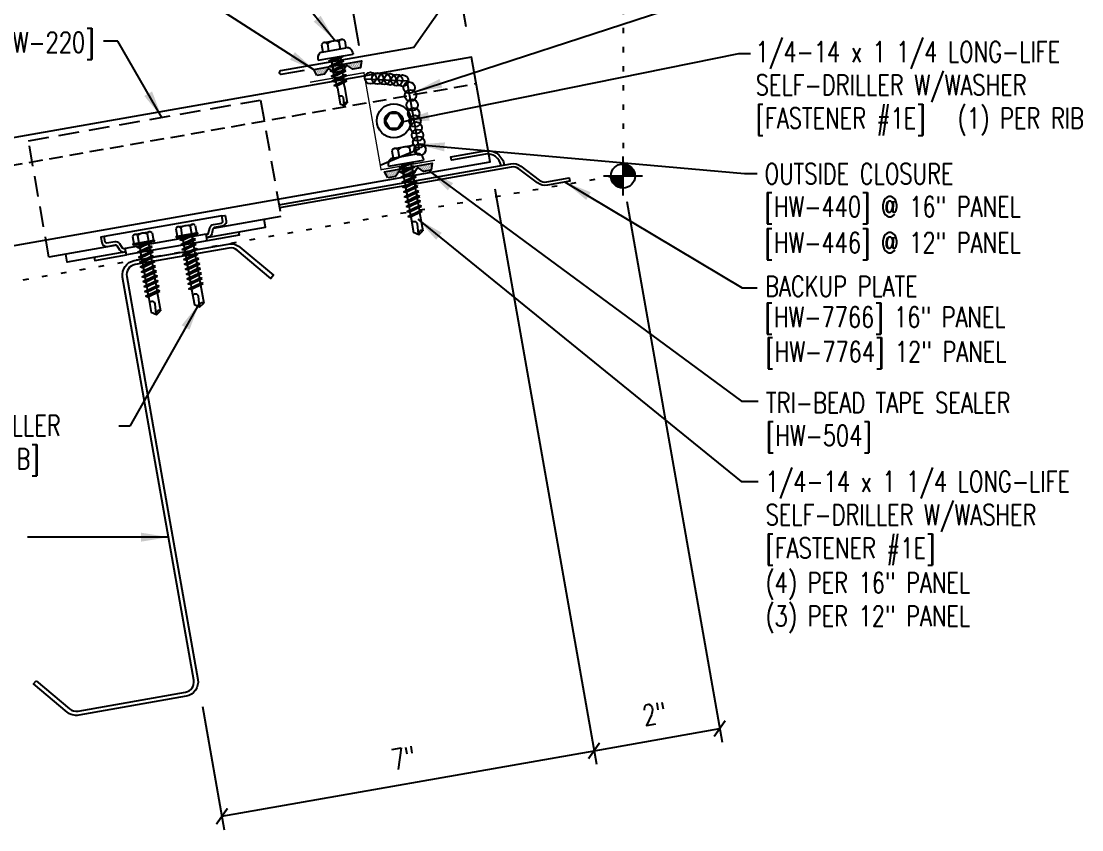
# Model space of a CAD drawing. Header units: inches. Extents: x -3 to 187, y 8 to 95.
# Drawn here: x 8.07 to 27.43, y 7.65 to 22.41 of the extents above; entities that cross this region are included whole.
import ezdxf
from ezdxf.enums import TextEntityAlignment as Align

# ---------------------------------------------------------------- set-up
doc = ezdxf.new("R2010")
doc.units = ezdxf.units.IN
doc.header["$MEASUREMENT"] = 0
doc.linetypes.add('DOT', pattern=[0.25, 0, -0.25])
doc.linetypes.add('HIDDEN2', pattern=[0.1875, 0.125, -0.0625])
for name, color, linetype in [('clip', 5, 'Continuous'), ('CLO', 3, 'Continuous'), ('DIM', 2, 'Continuous'), ('ELEV-MK', 3, 'Continuous'), ('FASTENER', 9, 'Continuous'), ('PANEL', 11, 'Continuous'), ('STLA', 10, 'Continuous'), ('TAPE', 8, 'Continuous'), ('TEXT', 2, 'Continuous'), ('TRIM', 6, 'Continuous')]:
    doc.layers.add(name, color=color, linetype=linetype)
doc.styles.add('TEXT', font='SIMPLEX', dxfattribs={"width": 0.75, "height": 6})
doc.styles.add('TEXT1', font='ROMANS.shx', dxfattribs={"width": 0.75, "height": 0.375})
doc.dimstyles.new('DETAIL', dxfattribs={"dimscale": 4, "dimtxt": 0.375, "dimasz": 0.0625, "dimexe": 0.0625, "dimexo": 0.125, "dimgap": 0.0625, "dimtad": 1, "dimdec": 4, "dimzin": 3, "dimdsep": 46, "dimlunit": 4, "dimtxsty": 'TEXT1', "dimblk": 'ARCHTICK', "dimcen": 0.0625, "dimclrd": 7, "dimclre": 7, "dimclrt": 2, "dimadec": 0, "dimazin": 0, "dimtfac": 0.59375, "dimtdec": 4, "dimtmove": 0, "dimatfit": 3, "dimfxl": 0, "dimfrac": 2, "dimtolj": 1, "dimtzin": 3, "dimarcsym": 0})
doc.dimstyles.new('DETAIL$7', dxfattribs={"dimscale": 4, "dimtxt": 6, "dimasz": 0.125, "dimexe": 0.0625, "dimexo": 0.125, "dimgap": 0.0625, "dimtad": 1, "dimdec": 5, "dimzin": 3, "dimdsep": 46, "dimlunit": 4, "dimtxsty": 'TEXT', "dimblk": 'ARCHTICK', "dimcen": 0.0625, "dimclrd": 7, "dimclre": 7, "dimclrt": 2, "dimadec": 0, "dimazin": 0, "dimtfac": 0.666667, "dimtdec": 5, "dimtmove": 0, "dimatfit": 3, "dimfxl": 0, "dimfrac": 2, "dimtolj": 1, "dimtzin": 3, "dimarcsym": 0})

# ---------------------------------------------------------------- blocks, each defined once
blk = doc.blocks.new('*X2')
at = {"color": 0}
for p, q in [((-0.434, 0.135), (-0.434, 0.135)), ((-0.434, 0.123), (-0.434, 0.123)), ((-0.422, 0.141), (-0.422, 0.141)), ((-0.422, 0.129), (-0.422, 0.129)), ((-0.422, 0.117), (-0.422, 0.117)), ((-0.422, 0.105), (-0.422, 0.105)), ((-0.422, 0.094), (-0.422, 0.094)), ((-0.422, 0.082), (-0.422, 0.082)), ((-0.41, 0.135), (-0.41, 0.135)), ((-0.41, 0.123), (-0.41, 0.123)), ((-0.41, 0.111), (-0.41, 0.111)), ((-0.41, 0.1), (-0.41, 0.1)), ((-0.41, 0.088), (-0.41, 0.088)), ((-0.41, 0.076), (-0.41, 0.076)), ((-0.41, 0.064), (-0.41, 0.064)), ((-0.41, 0.053), (-0.41, 0.053)), ((-0.41, 0.041), (-0.41, 0.041)), ((-0.398, 0.141), (-0.398, 0.141)), ((-0.398, 0.129), (-0.398, 0.129)), ((-0.398, 0.117), (-0.398, 0.117)), ((-0.398, 0.105), (-0.398, 0.105)), ((-0.398, 0.094), (-0.398, 0.094)), ((-0.398, 0.082), (-0.398, 0.082)), ((-0.398, 0.07), (-0.398, 0.07)), ((-0.398, 0.059), (-0.398, 0.059)), ((-0.398, 0.047), (-0.398, 0.047)), ((-0.398, 0.035), (-0.398, 0.035)), ((-0.398, 0.023), (-0.398, 0.023)), ((-0.387, 0.135), (-0.387, 0.135)), ((-0.387, 0.123), (-0.387, 0.123)), ((-0.387, 0.111), (-0.387, 0.111)), ((-0.387, 0.1), (-0.387, 0.1)), ((-0.387, 0.088), (-0.387, 0.088)), ((-0.387, 0.076), (-0.387, 0.076)), ((-0.387, 0.064), (-0.387, 0.064)), ((-0.387, 0.053), (-0.387, 0.053)), ((-0.387, 0.041), (-0.387, 0.041)), ((-0.387, 0.029), (-0.387, 0.029)), ((-0.375, 0.141), (-0.375, 0.141)), ((-0.375, 0.129), (-0.375, 0.129)), ((-0.375, 0.117), (-0.375, 0.117)), ((-0.375, 0.105), (-0.375, 0.105)), ((-0.375, 0.094), (-0.375, 0.094)), ((-0.375, 0.082), (-0.375, 0.082)), ((-0.375, 0.07), (-0.375, 0.07)), ((-0.375, 0.059), (-0.375, 0.059)), ((-0.375, 0.047), (-0.375, 0.047)), ((-0.375, 0.035), (-0.375, 0.035)), ((-0.375, 0.023), (-0.375, 0.023)), ((-0.363, 0.135), (-0.363, 0.135)), ((-0.363, 0.123), (-0.363, 0.123)), ((-0.363, 0.111), (-0.363, 0.111)), ((-0.363, 0.1), (-0.363, 0.1)), ((-0.363, 0.088), (-0.363, 0.088)), ((-0.363, 0.076), (-0.363, 0.076)), ((-0.363, 0.064), (-0.363, 0.064)), ((-0.363, 0.053), (-0.363, 0.053)), ((-0.363, 0.041), (-0.363, 0.041)), ((-0.363, 0.029), (-0.363, 0.029)), ((-0.352, 0.141), (-0.352, 0.141)), ((-0.352, 0.129), (-0.352, 0.129)), ((-0.352, 0.117), (-0.352, 0.117)), ((-0.352, 0.105), (-0.352, 0.105)), ((-0.352, 0.094), (-0.352, 0.094)), ((-0.352, 0.082), (-0.352, 0.082)), ((-0.352, 0.07), (-0.352, 0.07)), ((-0.352, 0.059), (-0.352, 0.059)), ((-0.352, 0.047), (-0.352, 0.047)), ((-0.352, 0.035), (-0.352, 0.035)), ((-0.352, 0.023), (-0.352, 0.023)), ((-0.34, 0.135), (-0.34, 0.135)), ((-0.34, 0.123), (-0.34, 0.123)), ((-0.34, 0.111), (-0.34, 0.111)), ((-0.34, 0.1), (-0.34, 0.1)), ((-0.34, 0.088), (-0.34, 0.088)), ((-0.34, 0.076), (-0.34, 0.076)), ((-0.34, 0.064), (-0.34, 0.064)), ((-0.34, 0.053), (-0.34, 0.053)), ((-0.34, 0.041), (-0.34, 0.041)), ((-0.34, 0.029), (-0.34, 0.029)), ((-0.328, 0.141), (-0.328, 0.141)), ((-0.328, 0.129), (-0.328, 0.129)), ((-0.328, 0.117), (-0.328, 0.117)), ((-0.328, 0.105), (-0.328, 0.105)), ((-0.328, 0.094), (-0.328, 0.094)), ((-0.328, 0.082), (-0.328, 0.082)), ((-0.328, 0.07), (-0.328, 0.07)), ((-0.328, 0.059), (-0.328, 0.059)), ((-0.328, 0.047), (-0.328, 0.047)), ((-0.328, 0.035), (-0.328, 0.035)), ((-0.328, 0.023), (-0.328, 0.023)), ((-0.316, 0.135), (-0.316, 0.135)), ((-0.316, 0.123), (-0.316, 0.123)), ((-0.316, 0.111), (-0.316, 0.111)), ((-0.316, 0.1), (-0.316, 0.1)), ((-0.316, 0.088), (-0.316, 0.088)), ((-0.316, 0.076), (-0.316, 0.076)), ((-0.316, 0.064), (-0.316, 0.064)), ((-0.316, 0.053), (-0.316, 0.053)), ((-0.316, 0.041), (-0.316, 0.041)), ((-0.316, 0.029), (-0.316, 0.029)), ((-0.305, 0.141), (-0.305, 0.141)), ((-0.305, 0.129), (-0.305, 0.129)), ((-0.305, 0.117), (-0.305, 0.117)), ((-0.305, 0.105), (-0.305, 0.105)), ((-0.305, 0.094), (-0.305, 0.094)), ((-0.305, 0.082), (-0.305, 0.082)), ((-0.305, 0.07), (-0.305, 0.07)), ((-0.305, 0.059), (-0.305, 0.059)), ((-0.305, 0.047), (-0.305, 0.047)), ((-0.305, 0.035), (-0.305, 0.035)), ((-0.305, 0.023), (-0.305, 0.023)), ((-0.293, 0.135), (-0.293, 0.135)), ((-0.293, 0.123), (-0.293, 0.123)), ((-0.293, 0.111), (-0.293, 0.111)), ((-0.293, 0.1), (-0.293, 0.1)), ((-0.293, 0.088), (-0.293, 0.088)), ((-0.293, 0.076), (-0.293, 0.076)), ((-0.293, 0.064), (-0.293, 0.064)), ((-0.293, 0.053), (-0.293, 0.053)), ((-0.293, 0.041), (-0.293, 0.041)), ((-0.293, 0.029), (-0.293, 0.029)), ((-0.281, 0.141), (-0.281, 0.141)), ((-0.281, 0.129), (-0.281, 0.129)), ((-0.281, 0.117), (-0.281, 0.117)), ((-0.281, 0.105), (-0.281, 0.105)), ((-0.281, 0.094), (-0.281, 0.094)), ((-0.281, 0.082), (-0.281, 0.082)), ((-0.281, 0.07), (-0.281, 0.07)), ((-0.281, 0.059), (-0.281, 0.059)), ((-0.281, 0.047), (-0.281, 0.047)), ((-0.281, 0.035), (-0.281, 0.035)), ((-0.281, 0.023), (-0.281, 0.023)), ((-0.27, 0.135), (-0.27, 0.135)), ((-0.27, 0.123), (-0.27, 0.123)), ((-0.27, 0.111), (-0.27, 0.111)), ((-0.27, 0.1), (-0.27, 0.1)), ((-0.27, 0.088), (-0.27, 0.088)), ((-0.27, 0.076), (-0.27, 0.076)), ((-0.27, 0.064), (-0.27, 0.064)), ((-0.27, 0.053), (-0.27, 0.053)), ((-0.27, 0.041), (-0.27, 0.041)), ((-0.27, 0.029), (-0.27, 0.029)), ((-0.258, 0.141), (-0.258, 0.141)), ((-0.258, 0.129), (-0.258, 0.129)), ((-0.258, 0.117), (-0.258, 0.117)), ((-0.258, 0.105), (-0.258, 0.105)), ((-0.258, 0.094), (-0.258, 0.094)), ((-0.258, 0.082), (-0.258, 0.082)), ((-0.258, 0.07), (-0.258, 0.07)), ((-0.258, 0.059), (-0.258, 0.059)), ((-0.258, 0.047), (-0.258, 0.047)), ((-0.258, 0.035), (-0.258, 0.035)), ((-0.258, 0.023), (-0.258, 0.023)), ((-0.246, 0.135), (-0.246, 0.135)), ((-0.246, 0.123), (-0.246, 0.123)), ((-0.246, 0.111), (-0.246, 0.111)), ((-0.246, 0.1), (-0.246, 0.1)), ((-0.246, 0.088), (-0.246, 0.088)), ((-0.246, 0.076), (-0.246, 0.076)), ((-0.246, 0.064), (-0.246, 0.064)), ((-0.246, 0.053), (-0.246, 0.053)), ((-0.246, 0.041), (-0.246, 0.041)), ((-0.234, 0.141), (-0.234, 0.141)), ((-0.234, 0.129), (-0.234, 0.129)), ((-0.234, 0.117), (-0.234, 0.117)), ((-0.234, 0.105), (-0.234, 0.105)), ((-0.234, 0.094), (-0.234, 0.094)), ((-0.234, 0.082), (-0.234, 0.082)), ((-0.234, 0.07), (-0.234, 0.07)), ((-0.234, 0.059), (-0.234, 0.059)), ((-0.234, 0.047), (-0.234, 0.047)), ((-0.223, 0.135), (-0.223, 0.135)), ((-0.223, 0.123), (-0.223, 0.123)), ((-0.223, 0.111), (-0.223, 0.111)), ((-0.223, 0.1), (-0.223, 0.1)), ((-0.223, 0.088), (-0.223, 0.088)), ((-0.223, 0.076), (-0.223, 0.076)), ((-0.223, 0.064), (-0.223, 0.064)), ((-0.211, 0.141), (-0.211, 0.141)), ((-0.211, 0.129), (-0.211, 0.129)), ((-0.211, 0.117), (-0.211, 0.117)), ((-0.211, 0.105), (-0.211, 0.105)), ((-0.211, 0.094), (-0.211, 0.094)), ((-0.211, 0.082), (-0.211, 0.082)), ((-0.211, 0.07), (-0.211, 0.07)), ((-0.199, 0.135), (-0.199, 0.135)), ((-0.199, 0.123), (-0.199, 0.123)), ((-0.199, 0.111), (-0.199, 0.111)), ((-0.199, 0.1), (-0.199, 0.1)), ((-0.199, 0.088), (-0.199, 0.088)), ((-0.188, 0.141), (-0.188, 0.141)), ((-0.188, 0.129), (-0.188, 0.129)), ((-0.188, 0.117), (-0.188, 0.117)), ((-0.188, 0.105), (-0.188, 0.105)), ((-0.188, 0.094), (-0.188, 0.094)), ((-0.176, 0.135), (-0.176, 0.135)), ((-0.176, 0.123), (-0.176, 0.123)), ((-0.176, 0.111), (-0.176, 0.111)), ((-0.164, 0.141), (-0.164, 0.141)), ((-0.164, 0.129), (-0.164, 0.129)), ((-0.164, 0.117), (-0.164, 0.117)), ((-0.164, 0.105), (-0.164, 0.105)), ((-0.152, 0.135), (-0.152, 0.135)), ((-0.152, 0.123), (-0.152, 0.123)), ((-0.152, 0.111), (-0.152, 0.111)), ((-0.152, 0.1), (-0.152, 0.1)), ((-0.141, 0.141), (-0.141, 0.141)), ((-0.141, 0.129), (-0.141, 0.129)), ((-0.141, 0.117), (-0.141, 0.117)), ((-0.141, 0.105), (-0.141, 0.105)), ((-0.141, 0.094), (-0.141, 0.094)), ((-0.141, 0.082), (-0.141, 0.082)), ((-0.129, 0.135), (-0.129, 0.135)), ((-0.129, 0.123), (-0.129, 0.123)), ((-0.129, 0.111), (-0.129, 0.111)), ((-0.129, 0.1), (-0.129, 0.1)), ((-0.129, 0.088), (-0.129, 0.088)), ((-0.129, 0.076), (-0.129, 0.076)), ((-0.117, 0.141), (-0.117, 0.141)), ((-0.117, 0.129), (-0.117, 0.129)), ((-0.117, 0.117), (-0.117, 0.117)), ((-0.117, 0.105), (-0.117, 0.105)), ((-0.117, 0.094), (-0.117, 0.094)), ((-0.117, 0.082), (-0.117, 0.082)), ((-0.117, 0.07), (-0.117, 0.07)), ((-0.117, 0.059), (-0.117, 0.059)), ((-0.105, 0.135), (-0.105, 0.135)), ((-0.105, 0.123), (-0.105, 0.123)), ((-0.105, 0.111), (-0.105, 0.111)), ((-0.105, 0.1), (-0.105, 0.1)), ((-0.105, 0.088), (-0.105, 0.088)), ((-0.105, 0.076), (-0.105, 0.076)), ((-0.105, 0.064), (-0.105, 0.064)), ((-0.105, 0.053), (-0.105, 0.053)), ((-0.094, 0.141), (-0.094, 0.141)), ((-0.094, 0.129), (-0.094, 0.129)), ((-0.094, 0.117), (-0.094, 0.117)), ((-0.094, 0.105), (-0.094, 0.105)), ((-0.094, 0.094), (-0.094, 0.094)), ((-0.094, 0.082), (-0.094, 0.082)), ((-0.094, 0.07), (-0.094, 0.07)), ((-0.094, 0.059), (-0.094, 0.059)), ((-0.094, 0.047), (-0.094, 0.047)), ((-0.094, 0.035), (-0.094, 0.035)), ((-0.082, 0.135), (-0.082, 0.135)), ((-0.082, 0.123), (-0.082, 0.123)), ((-0.082, 0.111), (-0.082, 0.111)), ((-0.082, 0.1), (-0.082, 0.1)), ((-0.082, 0.088), (-0.082, 0.088)), ((-0.082, 0.076), (-0.082, 0.076)), ((-0.082, 0.064), (-0.082, 0.064)), ((-0.082, 0.053), (-0.082, 0.053)), ((-0.082, 0.041), (-0.082, 0.041)), ((-0.082, 0.029), (-0.082, 0.029)), ((-0.07, 0.141), (-0.07, 0.141)), ((-0.07, 0.129), (-0.07, 0.129)), ((-0.07, 0.117), (-0.07, 0.117)), ((-0.07, 0.105), (-0.07, 0.105)), ((-0.07, 0.094), (-0.07, 0.094)), ((-0.07, 0.082), (-0.07, 0.082)), ((-0.07, 0.07), (-0.07, 0.07)), ((-0.07, 0.059), (-0.07, 0.059)), ((-0.07, 0.047), (-0.07, 0.047)), ((-0.07, 0.035), (-0.07, 0.035)), ((-0.07, 0.023), (-0.07, 0.023)), ((-0.059, 0.135), (-0.059, 0.135)), ((-0.059, 0.123), (-0.059, 0.123)), ((-0.059, 0.111), (-0.059, 0.111)), ((-0.059, 0.1), (-0.059, 0.1)), ((-0.059, 0.088), (-0.059, 0.088)), ((-0.059, 0.076), (-0.059, 0.076)), ((-0.059, 0.064), (-0.059, 0.064)), ((-0.059, 0.053), (-0.059, 0.053)), ((-0.059, 0.041), (-0.059, 0.041)), ((-0.059, 0.029), (-0.059, 0.029)), ((-0.047, 0.141), (-0.047, 0.141)), ((-0.047, 0.129), (-0.047, 0.129)), ((-0.047, 0.117), (-0.047, 0.117)), ((-0.047, 0.105), (-0.047, 0.105)), ((-0.047, 0.094), (-0.047, 0.094)), ((-0.047, 0.082), (-0.047, 0.082)), ((-0.047, 0.07), (-0.047, 0.07)), ((-0.047, 0.059), (-0.047, 0.059)), ((-0.047, 0.047), (-0.047, 0.047)), ((-0.047, 0.035), (-0.047, 0.035)), ((-0.047, 0.023), (-0.047, 0.023)), ((-0.035, 0.135), (-0.035, 0.135)), ((-0.035, 0.123), (-0.035, 0.123)), ((-0.035, 0.111), (-0.035, 0.111)), ((-0.035, 0.1), (-0.035, 0.1)), ((-0.035, 0.088), (-0.035, 0.088)), ((-0.035, 0.076), (-0.035, 0.076)), ((-0.035, 0.064), (-0.035, 0.064)), ((-0.035, 0.053), (-0.035, 0.053)), ((-0.035, 0.041), (-0.035, 0.041)), ((-0.035, 0.029), (-0.035, 0.029)), ((-0.023, 0.141), (-0.023, 0.141)), ((-0.023, 0.129), (-0.023, 0.129)), ((-0.023, 0.117), (-0.023, 0.117)), ((-0.023, 0.105), (-0.023, 0.105)), ((-0.023, 0.094), (-0.023, 0.094)), ((-0.023, 0.082), (-0.023, 0.082)), ((-0.023, 0.07), (-0.023, 0.07)), ((-0.023, 0.059), (-0.023, 0.059)), ((-0.023, 0.047), (-0.023, 0.047)), ((-0.023, 0.035), (-0.023, 0.035)), ((-0.023, 0.023), (-0.023, 0.023)), ((-0.012, 0.135), (-0.012, 0.135)), ((-0.012, 0.123), (-0.012, 0.123)), ((-0.012, 0.111), (-0.012, 0.111)), ((-0.012, 0.1), (-0.012, 0.1)), ((-0.012, 0.088), (-0.012, 0.088)), ((-0.012, 0.076), (-0.012, 0.076)), ((-0.012, 0.064), (-0.012, 0.064)), ((-0.012, 0.053), (-0.012, 0.053)), ((-0.012, 0.041), (-0.012, 0.041)), ((-0.012, 0.029), (-0.012, 0.029)), ((0, 0.141), (0, 0.141)), ((0, 0.129), (0, 0.129)), ((0, 0.117), (0, 0.117)), ((0, 0.105), (0, 0.105)), ((0, 0.094), (0, 0.094)), ((0, 0.082), (0, 0.082)), ((0, 0.07), (0, 0.07)), ((0, 0.059), (0, 0.059)), ((0, 0.047), (0, 0.047)), ((0, 0.035), (0, 0.035)), ((0, 0.023), (0, 0.023)), ((0.012, 0.135), (0.012, 0.135)), ((0.012, 0.123), (0.012, 0.123)), ((0.012, 0.111), (0.012, 0.111)), ((0.012, 0.1), (0.012, 0.1)), ((0.012, 0.088), (0.012, 0.088)), ((0.012, 0.076), (0.012, 0.076)), ((0.012, 0.064), (0.012, 0.064)), ((0.012, 0.053), (0.012, 0.053)), ((0.012, 0.041), (0.012, 0.041)), ((0.012, 0.029), (0.012, 0.029)), ((0.023, 0.141), (0.023, 0.141)), ((0.023, 0.129), (0.023, 0.129)), ((0.023, 0.117), (0.023, 0.117)), ((0.023, 0.105), (0.023, 0.105)), ((0.023, 0.094), (0.023, 0.094)), ((0.023, 0.082), (0.023, 0.082)), ((0.023, 0.07), (0.023, 0.07)), ((0.023, 0.059), (0.023, 0.059)), ((0.023, 0.047), (0.023, 0.047)), ((0.023, 0.035), (0.023, 0.035)), ((0.023, 0.023), (0.023, 0.023)), ((0.035, 0.135), (0.035, 0.135)), ((0.035, 0.123), (0.035, 0.123)), ((0.035, 0.111), (0.035, 0.111)), ((0.035, 0.1), (0.035, 0.1)), ((0.035, 0.088), (0.035, 0.088)), ((0.035, 0.076), (0.035, 0.076)), ((0.035, 0.064), (0.035, 0.064)), ((0.035, 0.053), (0.035, 0.053)), ((0.035, 0.041), (0.035, 0.041)), ((0.035, 0.029), (0.035, 0.029)), ((0.047, 0.141), (0.047, 0.141)), ((0.047, 0.129), (0.047, 0.129)), ((0.047, 0.117), (0.047, 0.117)), ((0.047, 0.105), (0.047, 0.105)), ((0.047, 0.094), (0.047, 0.094)), ((0.047, 0.082), (0.047, 0.082)), ((0.047, 0.07), (0.047, 0.07)), ((0.047, 0.059), (0.047, 0.059)), ((0.047, 0.047), (0.047, 0.047)), ((0.047, 0.035), (0.047, 0.035)), ((0.047, 0.023), (0.047, 0.023)), ((0.059, 0.135), (0.059, 0.135)), ((0.059, 0.123), (0.059, 0.123)), ((0.059, 0.111), (0.059, 0.111)), ((0.059, 0.1), (0.059, 0.1)), ((0.059, 0.088), (0.059, 0.088)), ((0.059, 0.076), (0.059, 0.076)), ((0.059, 0.064), (0.059, 0.064)), ((0.059, 0.053), (0.059, 0.053)), ((0.059, 0.041), (0.059, 0.041)), ((0.059, 0.029), (0.059, 0.029)), ((0.07, 0.141), (0.07, 0.141)), ((0.07, 0.129), (0.07, 0.129)), ((0.07, 0.117), (0.07, 0.117)), ((0.07, 0.105), (0.07, 0.105)), ((0.07, 0.094), (0.07, 0.094)), ((0.07, 0.082), (0.07, 0.082)), ((0.07, 0.07), (0.07, 0.07)), ((0.07, 0.059), (0.07, 0.059)), ((0.07, 0.047), (0.07, 0.047)), ((0.07, 0.035), (0.07, 0.035)), ((0.07, 0.023), (0.07, 0.023)), ((0.082, 0.135), (0.082, 0.135)), ((0.082, 0.123), (0.082, 0.123)), ((0.082, 0.111), (0.082, 0.111)), ((0.082, 0.1), (0.082, 0.1)), ((0.082, 0.088), (0.082, 0.088)), ((0.082, 0.076), (0.082, 0.076)), ((0.082, 0.064), (0.082, 0.064)), ((0.082, 0.053), (0.082, 0.053)), ((0.082, 0.041), (0.082, 0.041)), ((0.082, 0.029), (0.082, 0.029)), ((0.094, 0.141), (0.094, 0.141)), ((0.094, 0.129), (0.094, 0.129)), ((0.094, 0.117), (0.094, 0.117)), ((0.094, 0.105), (0.094, 0.105)), ((0.094, 0.094), (0.094, 0.094)), ((0.094, 0.082), (0.094, 0.082)), ((0.094, 0.07), (0.094, 0.07)), ((0.094, 0.059), (0.094, 0.059)), ((0.094, 0.047), (0.094, 0.047)), ((0.094, 0.035), (0.094, 0.035)), ((0.105, 0.135), (0.105, 0.135)), ((0.105, 0.123), (0.105, 0.123)), ((0.105, 0.111), (0.105, 0.111)), ((0.105, 0.1), (0.105, 0.1)), ((0.105, 0.088), (0.105, 0.088)), ((0.105, 0.076), (0.105, 0.076)), ((0.105, 0.064), (0.105, 0.064)), ((0.105, 0.053), (0.105, 0.053)), ((0.117, 0.141), (0.117, 0.141)), ((0.117, 0.129), (0.117, 0.129)), ((0.117, 0.117), (0.117, 0.117)), ((0.117, 0.105), (0.117, 0.105)), ((0.117, 0.094), (0.117, 0.094)), ((0.117, 0.082), (0.117, 0.082)), ((0.117, 0.07), (0.117, 0.07)), ((0.117, 0.059), (0.117, 0.059)), ((0.129, 0.135), (0.129, 0.135)), ((0.129, 0.123), (0.129, 0.123)), ((0.129, 0.111), (0.129, 0.111)), ((0.129, 0.1), (0.129, 0.1)), ((0.129, 0.088), (0.129, 0.088)), ((0.129, 0.076), (0.129, 0.076)), ((0.141, 0.141), (0.141, 0.141)), ((0.141, 0.129), (0.141, 0.129)), ((0.141, 0.117), (0.141, 0.117)), ((0.141, 0.105), (0.141, 0.105)), ((0.141, 0.094), (0.141, 0.094)), ((0.141, 0.082), (0.141, 0.082)), ((0.152, 0.135), (0.152, 0.135)), ((0.152, 0.123), (0.152, 0.123)), ((0.152, 0.111), (0.152, 0.111)), ((0.152, 0.1), (0.152, 0.1)), ((0.164, 0.141), (0.164, 0.141)), ((0.164, 0.129), (0.164, 0.129)), ((0.164, 0.117), (0.164, 0.117)), ((0.164, 0.105), (0.164, 0.105)), ((0.176, 0.135), (0.176, 0.135)), ((0.176, 0.123), (0.176, 0.123)), ((0.176, 0.111), (0.176, 0.111)), ((0.188, 0.141), (0.188, 0.141)), ((0.188, 0.129), (0.188, 0.129)), ((0.188, 0.117), (0.188, 0.117)), ((0.188, 0.105), (0.188, 0.105)), ((0.188, 0.094), (0.188, 0.094)), ((0.199, 0.135), (0.199, 0.135)), ((0.199, 0.123), (0.199, 0.123)), ((0.199, 0.111), (0.199, 0.111)), ((0.199, 0.1), (0.199, 0.1)), ((0.199, 0.088), (0.199, 0.088)), ((0.211, 0.141), (0.211, 0.141)), ((0.211, 0.129), (0.211, 0.129)), ((0.211, 0.117), (0.211, 0.117)), ((0.211, 0.105), (0.211, 0.105)), ((0.211, 0.094), (0.211, 0.094)), ((0.211, 0.082), (0.211, 0.082)), ((0.211, 0.07), (0.211, 0.07)), ((0.223, 0.135), (0.223, 0.135)), ((0.223, 0.123), (0.223, 0.123)), ((0.223, 0.111), (0.223, 0.111)), ((0.223, 0.1), (0.223, 0.1)), ((0.223, 0.088), (0.223, 0.088)), ((0.223, 0.076), (0.223, 0.076)), ((0.223, 0.064), (0.223, 0.064)), ((0.234, 0.141), (0.234, 0.141)), ((0.234, 0.129), (0.234, 0.129)), ((0.234, 0.117), (0.234, 0.117)), ((0.234, 0.105), (0.234, 0.105)), ((0.234, 0.094), (0.234, 0.094)), ((0.234, 0.082), (0.234, 0.082)), ((0.234, 0.07), (0.234, 0.07)), ((0.234, 0.059), (0.234, 0.059)), ((0.234, 0.047), (0.234, 0.047)), ((0.246, 0.135), (0.246, 0.135)), ((0.246, 0.123), (0.246, 0.123)), ((0.246, 0.111), (0.246, 0.111)), ((0.246, 0.1), (0.246, 0.1)), ((0.246, 0.088), (0.246, 0.088)), ((0.246, 0.076), (0.246, 0.076)), ((0.246, 0.064), (0.246, 0.064)), ((0.246, 0.053), (0.246, 0.053)), ((0.246, 0.041), (0.246, 0.041)), ((0.258, 0.141), (0.258, 0.141)), ((0.258, 0.129), (0.258, 0.129)), ((0.258, 0.117), (0.258, 0.117)), ((0.258, 0.105), (0.258, 0.105)), ((0.258, 0.094), (0.258, 0.094)), ((0.258, 0.082), (0.258, 0.082)), ((0.258, 0.07), (0.258, 0.07)), ((0.258, 0.059), (0.258, 0.059)), ((0.258, 0.047), (0.258, 0.047)), ((0.258, 0.035), (0.258, 0.035)), ((0.258, 0.023), (0.258, 0.023)), ((0.27, 0.135), (0.27, 0.135)), ((0.27, 0.123), (0.27, 0.123)), ((0.27, 0.111), (0.27, 0.111)), ((0.27, 0.1), (0.27, 0.1)), ((0.27, 0.088), (0.27, 0.088)), ((0.27, 0.076), (0.27, 0.076)), ((0.27, 0.064), (0.27, 0.064)), ((0.27, 0.053), (0.27, 0.053)), ((0.27, 0.041), (0.27, 0.041)), ((0.27, 0.029), (0.27, 0.029)), ((0.281, 0.141), (0.281, 0.141)), ((0.281, 0.129), (0.281, 0.129)), ((0.281, 0.117), (0.281, 0.117)), ((0.281, 0.105), (0.281, 0.105)), ((0.281, 0.094), (0.281, 0.094)), ((0.281, 0.082), (0.281, 0.082)), ((0.281, 0.07), (0.281, 0.07)), ((0.281, 0.059), (0.281, 0.059)), ((0.281, 0.047), (0.281, 0.047)), ((0.281, 0.035), (0.281, 0.035)), ((0.281, 0.023), (0.281, 0.023)), ((0.293, 0.135), (0.293, 0.135)), ((0.293, 0.123), (0.293, 0.123)), ((0.293, 0.111), (0.293, 0.111)), ((0.293, 0.1), (0.293, 0.1)), ((0.293, 0.088), (0.293, 0.088)), ((0.293, 0.076), (0.293, 0.076)), ((0.293, 0.064), (0.293, 0.064)), ((0.293, 0.053), (0.293, 0.053)), ((0.293, 0.041), (0.293, 0.041)), ((0.293, 0.029), (0.293, 0.029)), ((0.305, 0.141), (0.305, 0.141)), ((0.305, 0.129), (0.305, 0.129)), ((0.305, 0.117), (0.305, 0.117)), ((0.305, 0.105), (0.305, 0.105)), ((0.305, 0.094), (0.305, 0.094)), ((0.305, 0.082), (0.305, 0.082)), ((0.305, 0.07), (0.305, 0.07)), ((0.305, 0.059), (0.305, 0.059)), ((0.305, 0.047), (0.305, 0.047)), ((0.305, 0.035), (0.305, 0.035)), ((0.305, 0.023), (0.305, 0.023)), ((0.316, 0.135), (0.316, 0.135)), ((0.316, 0.123), (0.316, 0.123)), ((0.316, 0.111), (0.316, 0.111)), ((0.316, 0.1), (0.316, 0.1)), ((0.316, 0.088), (0.316, 0.088)), ((0.316, 0.076), (0.316, 0.076)), ((0.316, 0.064), (0.316, 0.064)), ((0.316, 0.053), (0.316, 0.053)), ((0.316, 0.041), (0.316, 0.041)), ((0.316, 0.029), (0.316, 0.029)), ((0.328, 0.141), (0.328, 0.141)), ((0.328, 0.129), (0.328, 0.129)), ((0.328, 0.117), (0.328, 0.117)), ((0.328, 0.105), (0.328, 0.105)), ((0.328, 0.094), (0.328, 0.094)), ((0.328, 0.082), (0.328, 0.082)), ((0.328, 0.07), (0.328, 0.07)), ((0.328, 0.059), (0.328, 0.059)), ((0.328, 0.047), (0.328, 0.047)), ((0.328, 0.035), (0.328, 0.035)), ((0.328, 0.023), (0.328, 0.023)), ((0.34, 0.135), (0.34, 0.135)), ((0.34, 0.123), (0.34, 0.123)), ((0.34, 0.111), (0.34, 0.111)), ((0.34, 0.1), (0.34, 0.1)), ((0.34, 0.088), (0.34, 0.088)), ((0.34, 0.076), (0.34, 0.076)), ((0.34, 0.064), (0.34, 0.064)), ((0.34, 0.053), (0.34, 0.053)), ((0.34, 0.041), (0.34, 0.041)), ((0.34, 0.029), (0.34, 0.029)), ((0.352, 0.141), (0.352, 0.141)), ((0.352, 0.129), (0.352, 0.129)), ((0.352, 0.117), (0.352, 0.117)), ((0.352, 0.105), (0.352, 0.105)), ((0.352, 0.094), (0.352, 0.094)), ((0.352, 0.082), (0.352, 0.082)), ((0.352, 0.07), (0.352, 0.07)), ((0.352, 0.059), (0.352, 0.059)), ((0.352, 0.047), (0.352, 0.047)), ((0.352, 0.035), (0.352, 0.035)), ((0.352, 0.023), (0.352, 0.023)), ((0.363, 0.135), (0.363, 0.135)), ((0.363, 0.123), (0.363, 0.123)), ((0.363, 0.111), (0.363, 0.111)), ((0.363, 0.1), (0.363, 0.1)), ((0.363, 0.088), (0.363, 0.088)), ((0.363, 0.076), (0.363, 0.076)), ((0.363, 0.064), (0.363, 0.064)), ((0.363, 0.053), (0.363, 0.053)), ((0.363, 0.041), (0.363, 0.041)), ((0.363, 0.029), (0.363, 0.029)), ((0.375, 0.141), (0.375, 0.141)), ((0.375, 0.129), (0.375, 0.129)), ((0.375, 0.117), (0.375, 0.117)), ((0.375, 0.105), (0.375, 0.105)), ((0.375, 0.094), (0.375, 0.094)), ((0.375, 0.082), (0.375, 0.082)), ((0.375, 0.07), (0.375, 0.07)), ((0.375, 0.059), (0.375, 0.059)), ((0.375, 0.047), (0.375, 0.047)), ((0.375, 0.035), (0.375, 0.035)), ((0.375, 0.023), (0.375, 0.023)), ((0.387, 0.135), (0.387, 0.135)), ((0.387, 0.123), (0.387, 0.123)), ((0.387, 0.111), (0.387, 0.111)), ((0.387, 0.1), (0.387, 0.1)), ((0.387, 0.088), (0.387, 0.088)), ((0.387, 0.076), (0.387, 0.076)), ((0.387, 0.064), (0.387, 0.064)), ((0.387, 0.053), (0.387, 0.053)), ((0.387, 0.041), (0.387, 0.041)), ((0.387, 0.029), (0.387, 0.029)), ((0.398, 0.141), (0.398, 0.141)), ((0.398, 0.129), (0.398, 0.129)), ((0.398, 0.117), (0.398, 0.117)), ((0.398, 0.105), (0.398, 0.105)), ((0.398, 0.094), (0.398, 0.094)), ((0.398, 0.082), (0.398, 0.082)), ((0.398, 0.07), (0.398, 0.07)), ((0.398, 0.059), (0.398, 0.059)), ((0.398, 0.047), (0.398, 0.047)), ((0.398, 0.035), (0.398, 0.035)), ((0.398, 0.023), (0.398, 0.023)), ((0.41, 0.135), (0.41, 0.135)), ((0.41, 0.123), (0.41, 0.123)), ((0.41, 0.111), (0.41, 0.111)), ((0.41, 0.1), (0.41, 0.1)), ((0.41, 0.088), (0.41, 0.088)), ((0.41, 0.076), (0.41, 0.076)), ((0.41, 0.064), (0.41, 0.064)), ((0.41, 0.053), (0.41, 0.053)), ((0.41, 0.041), (0.41, 0.041)), ((0.422, 0.141), (0.422, 0.141)), ((0.422, 0.129), (0.422, 0.129)), ((0.422, 0.117), (0.422, 0.117)), ((0.422, 0.105), (0.422, 0.105)), ((0.422, 0.094), (0.422, 0.094)), ((0.422, 0.082), (0.422, 0.082)), ((0.434, 0.135), (0.434, 0.135)), ((0.434, 0.123), (0.434, 0.123))]:
    blk.add_line(p, q, dxfattribs=at)
blk = doc.blocks.new('MB_DBTAP')
at = {"layer": 'TAPE', "color": 9}
blk.add_lwpolyline([(-0.403, 0.018), (-0.442, 0.141), (0.442, 0.141), (0.403, 0.018), (0.26, 0.018), (0.17, 0.109), (0.079, 0.018), (0, 0.018), (-0.079, 0.018), (-0.17, 0.109), (-0.26, 0.018)], close=True, dxfattribs=at)
at = {"layer": 'TAPE', "color": 251}
blk.add_blockref('*X2', (0, 0), dxfattribs=at)
blk = doc.blocks.new('_ArchTick')
at = {"color": 0, "linetype": 'ByBlock', "const_width": 0.15}
blk.add_lwpolyline([(-0.5, -0.5), (0.5, 0.5)], dxfattribs=at)
blk = doc.blocks.new('*D17')
at = {"layer": 'DEFPOINTS', "color": 0}
for p in [(15.781, 24.641), (16.279, 21.819), (14.324, 21.474)]:
    blk.add_point(p, dxfattribs=at)
at = {"layer": 'DIM', "color": 7, "lineweight": -2}
for p, q in [((16.192, 22.311), (15.738, 24.887)), ((13.826, 24.296), (15.781, 24.641)), ((14.237, 21.967), (13.783, 24.542))]:
    blk.add_line(p, q, dxfattribs=at)
at = {"layer": 'DIM', "color": 7, "lineweight": -2, "xscale": 0.25, "yscale": 0.25, "zscale": 0.25}
for p, rotation in [((15.781, 24.641), 9.999999999999861), ((13.826, 24.296), 189.9999999999998)]:
    blk.add_blockref('_ArchTick', p, dxfattribs=dict(at, rotation=rotation))
at = {"layer": 'DIM', "color": 2, "insert": (14.722, 24.935), "char_height": 0.375, "attachment_point": 5, "rotation": 10, "style": 'TEXT1'}
blk.add_mtext('\\A1;2"', dxfattribs=at)
blk = doc.blocks.new('*D18')
at = {"layer": 'DEFPOINTS', "color": 0}
for p in [(16.626, 19.849), (11.291, 10.391), (18.523, 9.091)]:
    blk.add_point(p, dxfattribs=at)
at = {"layer": 'DIM', "color": 7, "lineweight": -2}
for p, q in [((16.713, 19.356), (18.567, 8.845)), ((11.377, 9.898), (11.774, 7.647)), ((11.731, 7.894), (18.523, 9.091))]:
    blk.add_line(p, q, dxfattribs=at)
at = {"layer": 'DIM', "color": 7, "lineweight": -2, "xscale": 0.25, "yscale": 0.25, "zscale": 0.25}
for p, rotation in [((18.523, 9.091), 9.99999999999999), ((11.731, 7.894), 190)]:
    blk.add_blockref('_ArchTick', p, dxfattribs=dict(at, rotation=rotation))
at = {"layer": 'DIM', "color": 2, "insert": (15.045, 8.959), "char_height": 0.375, "attachment_point": 5, "rotation": 10, "style": 'TEXT1'}
blk.add_mtext('\\A1;7"', dxfattribs=at)
blk = doc.blocks.new('MB_DW4')
at = {"layer": 'FASTENER'}
for p, q in [((-0.217, 0.305), (-0.217, 0.171)), ((-0.163, 0.337), (0.159, 0.337)), ((-0.108, 0.305), (-0.108, 0.171)), ((0.105, 0.305), (0.105, 0.171)), ((0.214, 0.305), (0.214, 0.171)), ((-0.326, 0.071), (-0.326, 0.037)), ((-0.326, 0.037), (0.322, 0.037)), ((-0.226, 0.171), (0.214, 0.171)), ((-0.141, -0.014), (0.037, 0.037)), ((-0.105, -0.034), (0.137, 0.035)), ((-0.088, 0.037), (-0.088, 0.001)), ((-0.088, 0.037), (0.085, 0.037)), ((0.085, 0.037), (0.134, 0.037)), ((0.085, 0.02), (0.085, -0.041)), ((0.137, 0.035), (0.134, 0.037)), ((0.322, 0.071), (0.322, 0.037)), ((-0.105, -0.034), (-0.141, -0.014)), ((-0.141, -0.105), (0.102, -0.036)), ((-0.105, -0.125), (-0.141, -0.105)), ((-0.141, -0.196), (0.102, -0.127)), ((-0.105, -0.125), (0.137, -0.056)), ((-0.105, -0.216), (0.137, -0.147)), ((-0.088, -0.029), (-0.088, -0.09)), ((-0.088, -0.12), (-0.088, -0.181)), ((0.085, -0.071), (0.085, -0.131)), ((0.085, -0.162), (0.085, -0.211)), ((0.137, -0.056), (0.102, -0.036)), ((0.137, -0.147), (0.102, -0.127)), ((-0.105, -0.216), (-0.141, -0.196)), ((-0.141, -0.287), (0.102, -0.217)), ((-0.105, -0.307), (-0.141, -0.287)), ((-0.141, -0.378), (0.102, -0.308)), ((-0.105, -0.398), (-0.141, -0.378)), ((-0.105, -0.307), (0.137, -0.238)), ((-0.105, -0.398), (0.137, -0.328)), ((-0.084, -0.27), (-0.088, -0.211)), ((-0.078, -0.36), (-0.082, -0.3)), ((0.071, -0.408), (0.075, -0.346)), ((0.077, -0.315), (0.082, -0.253)), ((0.084, -0.223), (0.085, -0.211)), ((0.137, -0.238), (0.102, -0.217)), ((0.137, -0.328), (0.102, -0.308)), ((-0.122, -0.463), (0.089, -0.403)), ((-0.086, -0.483), (-0.122, -0.463)), ((-0.086, -0.483), (0.124, -0.423)), ((-0.071, -0.449), (-0.075, -0.389)), ((-0.066, -0.516), (-0.069, -0.478)), ((-0.066, -0.516), (-0.066, -0.82)), ((0.063, -0.515), (0.068, -0.439)), ((0.063, -0.516), (0.063, -0.82)), ((0.124, -0.423), (0.089, -0.403)), ((-0.003, -0.854), (0.009, -0.714)), ((-0.002, -0.866), (-0.066, -0.82)), ((-0.002, -0.866), (0.063, -0.82))]:
    blk.add_line(p, q, dxfattribs=at)
for centre, radius, start, end in [((-0.163, 0.274), 0.0628, 29.8754, 150.1246), ((-0.002, 0.141), 0.196, 56.9974, 123.0026), ((0.159, 0.274), 0.0628, 29.8754, 150.1246), ((-0.226, 0.071), 0.1, 90, 180), ((0.222, 0.071), 0.1, 0, 90), ((0.073, -0.516), 0.01, 175.9484, 180), ((-0.036, -0.723), 0.0461, 11.1445, 130.906), ((0.039, -0.855), 0.0422, 55.4585, 194.8454)]:
    blk.add_arc(centre, radius, start, end, dxfattribs=at)
blk = doc.blocks.new('MB_516W')
blk.add_lwpolyline([(-0.078, 0.135), (-0.156, 0), (-0.078, -0.135), (0.078, -0.135), (0.156, 0), (0.078, 0.135)], close=True)
for radius in [0.312, 0.166]:
    blk.add_circle((0, 0), radius)
blk = doc.blocks.new('A$C23AA14D5')
at = {"layer": 'CLO', "const_width": 0.0239}
blk.add_lwpolyline([(2.284, 0.187), (1.299, 0.014), (0.987, 1.785), (0.002, 1.611)], dxfattribs=at)
at = {"layer": 'CLO'}
blk.add_lwpolyline([(1.285, 0.094), (1.993, 0.397), (1.776, 1.628), (1.007, 1.67)], dxfattribs=at)
blk = doc.blocks.new('dsc-HW-504')
at = {"layer": 'TEXT', "style": 'TEXT1', "width": 0.75}
for s, p in [('TRI-BEAD TAPE SEALER', (0, 0)), ('[HW-504]', (0, -0.6))]:
    blk.add_text(s, height=0.375, dxfattribs=at).set_placement(p)
at = {"layer": 'TEXT', "style": 'TEXT1', "flags": 1}
for tag, p in [('COLOR', (0, -1.2)), ('CALC', (0, -1.2)), ('OPT1', (0, -1.2)), ('OPT2', (0, -1.2)), ('OPT3', (0, -1.2)), ('GAGE', (0, -1.2)), ('SHPLN', (0, -1.2)), ('PART', (0, -1.2)), ('DESCRIPTION', (0, -1.2)), ('MULTIPLE', (0, -1.2)), ('SPARE1', (0, -1.8)), ('SPARE2', (0, -1.8)), ('SPARE3', (0, -1.8)), ('SPARE4', (0, -1.8)), ('SPARE5', (0, -1.8)), ('SPARE6', (0, -1.8)), ('SPARE7', (0, -1.8)), ('SPARE8', (0, -1.8)), ('SPARE9', (0, -1.8)), ('SPARE10', (0, -1.8))]:
    blk.add_attdef(tag, p, '', height=0.375, dxfattribs=at)
blk = doc.blocks.new('sd21')
at = {"layer": 'FASTENER'}
for p, q in [((-0.181, 0.194), (-0.181, 0.055)), ((-0.135, 0.22), (0.135, 0.22)), ((-0.089, 0.194), (-0.089, 0.055)), ((0.089, 0.194), (0.089, 0.055)), ((0.181, 0.194), (0.181, 0.055)), ((-0.193, 0.055), (0.193, 0.055)), ((-0.193, 0.037), (0.193, 0.037)), ((-0.181, 0.055), (0.181, 0.055)), ((-0.139, -0.016), (0.046, 0.037)), ((-0.104, -0.036), (0.139, 0.033)), ((-0.086, 0.037), (0.086, 0.037)), ((-0.086, 0.037), (-0.086, -0.001)), ((0.086, 0.037), (0.133, 0.037)), ((0.086, 0.018), (0.086, -0.042)), ((0.139, 0.033), (0.133, 0.037)), ((-0.104, -0.036), (-0.139, -0.016)), ((-0.139, -0.107), (0.104, -0.038)), ((-0.104, -0.127), (-0.139, -0.107)), ((-0.139, -0.198), (0.104, -0.128)), ((-0.104, -0.127), (0.139, -0.058)), ((-0.104, -0.218), (0.139, -0.149)), ((-0.086, -0.031), (-0.086, -0.092)), ((-0.086, -0.122), (-0.086, -0.183)), ((0.086, -0.073), (0.086, -0.133)), ((0.086, -0.164), (0.086, -0.224)), ((0.139, -0.058), (0.104, -0.038)), ((0.139, -0.149), (0.104, -0.128)), ((-0.104, -0.218), (-0.139, -0.198)), ((-0.139, -0.289), (0.104, -0.219)), ((-0.104, -0.309), (-0.139, -0.289)), ((-0.139, -0.38), (0.104, -0.31)), ((-0.104, -0.4), (-0.139, -0.38)), ((-0.104, -0.309), (0.139, -0.239)), ((-0.104, -0.4), (0.139, -0.33)), ((-0.086, -0.213), (-0.086, -0.274)), ((-0.086, -0.304), (-0.086, -0.364)), ((0.086, -0.255), (0.086, -0.315)), ((0.086, -0.345), (0.086, -0.406)), ((0.139, -0.239), (0.104, -0.219)), ((0.139, -0.33), (0.104, -0.31)), ((-0.139, -0.47), (0.104, -0.401)), ((-0.104, -0.491), (-0.139, -0.47)), ((-0.139, -0.561), (0.104, -0.492)), ((-0.104, -0.581), (-0.139, -0.561)), ((-0.104, -0.491), (0.139, -0.421)), ((-0.104, -0.581), (0.139, -0.512)), ((-0.086, -0.395), (-0.086, -0.455)), ((-0.086, -0.486), (-0.086, -0.546)), ((-0.086, -0.577), (-0.086, -0.637)), ((0.086, -0.436), (0.086, -0.497)), ((0.086, -0.527), (0.086, -0.588)), ((0.139, -0.421), (0.104, -0.401)), ((0.139, -0.512), (0.104, -0.492)), ((-0.139, -0.652), (0.104, -0.583)), ((-0.104, -0.672), (-0.139, -0.652)), ((-0.139, -0.743), (0.104, -0.674)), ((-0.104, -0.763), (-0.139, -0.743)), ((-0.139, -0.834), (0.104, -0.765)), ((-0.104, -0.672), (0.139, -0.603)), ((-0.104, -0.763), (0.139, -0.694)), ((-0.086, -0.667), (-0.086, -0.728)), ((-0.086, -0.758), (-0.086, -0.819)), ((0.086, -0.618), (0.086, -0.679)), ((0.086, -0.709), (0.086, -0.77)), ((0.139, -0.603), (0.104, -0.583)), ((0.139, -0.694), (0.104, -0.674)), ((0.139, -0.785), (0.104, -0.765)), ((-0.104, -0.854), (-0.139, -0.834)), ((-0.139, -0.925), (0.104, -0.856)), ((-0.104, -0.945), (-0.139, -0.925)), ((-0.104, -0.854), (0.139, -0.785)), ((-0.104, -0.945), (0.139, -0.876)), ((-0.086, -0.849), (-0.086, -0.91)), ((-0.086, -0.94), (-0.086, -1.232)), ((0.086, -0.8), (0.086, -0.861)), ((0.086, -0.891), (0.086, -1.232)), ((0.139, -0.876), (0.104, -0.856)), ((-0.002, -1.277), (0.014, -1.091)), ((0, -1.293), (-0.086, -1.232)), ((0, -1.293), (0.086, -1.232))]:
    blk.add_line(p, q, dxfattribs=at)
for centre, radius, start, end in [((-0.135, 0.168), 0.0527, 29.8754, 150.1246), ((0, 0.056), 0.164, 56.9974, 123.0026), ((0.135, 0.168), 0.0527, 29.8754, 150.1246), ((-0.193, 0.046), 0.00894, 90, 270), ((0.193, 0.046), 0.00894, 270, 90), ((-0.046, -1.102), 0.0615, 11.1445, 130.906), ((0.054, -1.278), 0.0563, 55.4585, 194.8454)]:
    blk.add_arc(centre, radius, start, end, dxfattribs=at)
blk = doc.blocks.new('SURVEY')
at = {"color": 11}
for p, q in [((0, 0.1785), (0, -0.1785)), ((0.0328, 0.105), (0, 0.105)), ((0.0632, 0.09), (0, 0.09)), ((0.0805, 0.075), (0, 0.075)), ((0.0922, 0.06), (0, 0.06)), ((0.1004, 0.045), (0, 0.045)), ((0.1058, 0.03), (0, 0.03)), ((0.109, 0.015), (0, 0.015)), ((0.1785, 0), (-0.1785, 0)), ((0, -0.015), (-0.109, -0.015)), ((0, -0.03), (-0.1058, -0.03)), ((0, -0.045), (-0.1004, -0.045)), ((0, -0.06), (-0.0922, -0.06)), ((0, -0.075), (-0.0805, -0.075)), ((0, -0.09), (-0.0632, -0.09)), ((0, -0.105), (-0.0328, -0.105))]:
    blk.add_line(p, q, dxfattribs=at)
blk.add_circle((0, 0), 0.11, dxfattribs=at)
blk = doc.blocks.new('A$C612A22A5')
at = {"layer": 'clip'}
for points in [[(-1.376, 0.083), (-1.376, 0.023), (-0.789, 0.023), (-0.789, 0.143), (-0.814, 0.143, -0.303371), (-0.838, 0.159), (-0.873, 0.244, 0.30332), (-0.953, 0.297), (-1.103, 0.297, -0.41421), (-1.129, 0.323), (-1.129, 0.423), (-1.189, 0.423), (-1.189, 0.323, 0.414221), (-1.103, 0.237), (-0.953, 0.237, -0.303367), (-0.929, 0.221), (-0.894, 0.136, 0.30332), (-0.814, 0.083), (-0.789, 0.083), (-1.876, 0.083), (-1.876, 0.227)], [(1.299, 0.083), (1.299, 0.023), (0.711, 0.023), (0.711, 0.143), (0.736, 0.143, 0.303371), (0.76, 0.159), (0.795, 0.244, -0.30332), (0.875, 0.297), (1.025, 0.297, 0.41421), (1.051, 0.323), (1.051, 0.423), (1.111, 0.423), (1.111, 0.323, -0.414221), (1.025, 0.237), (0.875, 0.237, 0.303367), (0.851, 0.221), (0.816, 0.136, -0.30332), (0.736, 0.083), (0.711, 0.083), (1.799, 0.083), (1.799, 0.227)]]:
    blk.add_lwpolyline(points, format="xyb", dxfattribs=at)
for points in [[(1.051, 0.423), (-1.129, 0.423)], [(0.711, 0.143), (-0.789, 0.143)], [(-0.439, 0.023), (-0.789, 0.023)], [(0.361, 0.023), (-0.439, 0.023)], [(0.711, 0.023), (0.361, 0.023)]]:
    blk.add_lwpolyline(points, dxfattribs=at)
blk = doc.blocks.new('FD-F1E')
at = {"layer": 'TEXT', "style": 'TEXT1', "width": 0.75}
for s, p in [('1/4-14 x 1 1/4 LONG-LIFE', (0.0047, -0.0408)), ('SELF-DRILLER W/WASHER', (0.0047, -0.1926)), ('[FASTENER #1E]', (0.0047, -0.3444))]:
    blk.add_text(s, height=0.09375, dxfattribs=at).set_placement(p)
blk.add_attdef('(QUANTITY)', (0.9263, -0.3444), '', height=0.0938, dxfattribs=at)
blk = doc.blocks.new('fz7')
at = {"layer": 'FASTENER'}
for p, q in [((-0.215, 0.305), (-0.215, 0.171)), ((-0.161, 0.337), (0.161, 0.337)), ((-0.107, 0.305), (-0.107, 0.171)), ((0.107, 0.305), (0.107, 0.171)), ((0.215, 0.305), (0.215, 0.171)), ((-0.324, 0.071), (-0.324, 0.037)), ((-0.324, 0.037), (0.324, 0.037)), ((-0.224, 0.171), (0.215, 0.171)), ((-0.139, -0.016), (0.046, 0.037)), ((-0.104, -0.036), (0.139, 0.033)), ((-0.086, 0.037), (-0.086, -0.001)), ((-0.086, 0.037), (0.086, 0.037)), ((0.086, 0.037), (0.133, 0.037)), ((0.086, 0.018), (0.086, -0.042)), ((0.139, 0.033), (0.133, 0.037)), ((0.324, 0.071), (0.324, 0.037)), ((-0.104, -0.036), (-0.139, -0.016)), ((-0.139, -0.107), (0.104, -0.038)), ((-0.104, -0.127), (-0.139, -0.107)), ((-0.139, -0.198), (0.104, -0.128)), ((-0.104, -0.127), (0.139, -0.058)), ((-0.104, -0.218), (0.139, -0.149)), ((-0.086, -0.031), (-0.086, -0.092)), ((-0.086, -0.122), (-0.086, -0.183)), ((0.086, -0.073), (0.086, -0.133)), ((0.086, -0.164), (0.086, -0.224)), ((0.139, -0.058), (0.104, -0.038)), ((0.139, -0.149), (0.104, -0.128)), ((-0.104, -0.218), (-0.139, -0.198)), ((-0.139, -0.289), (0.104, -0.219)), ((-0.104, -0.309), (-0.139, -0.289)), ((-0.139, -0.38), (0.104, -0.31)), ((-0.104, -0.4), (-0.139, -0.38)), ((-0.104, -0.309), (0.139, -0.239)), ((-0.104, -0.4), (0.139, -0.33)), ((-0.086, -0.213), (-0.086, -0.274)), ((-0.086, -0.304), (-0.086, -0.364)), ((0.086, -0.255), (0.086, -0.315)), ((0.086, -0.345), (0.086, -0.406)), ((0.139, -0.239), (0.104, -0.219)), ((0.139, -0.33), (0.104, -0.31)), ((-0.139, -0.47), (0.104, -0.401)), ((-0.104, -0.491), (-0.139, -0.47)), ((-0.139, -0.561), (0.104, -0.492)), ((-0.104, -0.581), (-0.139, -0.561)), ((-0.104, -0.491), (0.139, -0.421)), ((-0.104, -0.581), (0.139, -0.512)), ((-0.086, -0.395), (-0.086, -0.455)), ((-0.086, -0.486), (-0.086, -0.546)), ((-0.086, -0.577), (-0.086, -0.637)), ((0.086, -0.436), (0.086, -0.497)), ((0.086, -0.527), (0.086, -0.588)), ((0.139, -0.421), (0.104, -0.401)), ((0.139, -0.512), (0.104, -0.492)), ((-0.139, -0.652), (0.104, -0.583)), ((-0.104, -0.672), (-0.139, -0.652)), ((-0.139, -0.743), (0.104, -0.674)), ((-0.104, -0.763), (-0.139, -0.743)), ((-0.139, -0.834), (0.104, -0.765)), ((-0.104, -0.672), (0.139, -0.603)), ((-0.104, -0.763), (0.139, -0.694)), ((-0.086, -0.667), (-0.086, -0.728)), ((-0.086, -0.758), (-0.086, -0.819)), ((0.086, -0.618), (0.086, -0.679)), ((0.086, -0.709), (0.086, -0.77)), ((0.139, -0.603), (0.104, -0.583)), ((0.139, -0.694), (0.104, -0.674)), ((0.139, -0.785), (0.104, -0.765)), ((-0.104, -0.854), (-0.139, -0.834)), ((-0.139, -0.925), (0.104, -0.856)), ((-0.104, -0.945), (-0.139, -0.925)), ((-0.104, -0.854), (0.139, -0.785)), ((-0.104, -0.945), (0.139, -0.876)), ((-0.086, -0.849), (-0.086, -0.91)), ((-0.086, -0.94), (-0.086, -1.232)), ((0.086, -0.8), (0.086, -0.861)), ((0.086, -0.891), (0.086, -1.232)), ((0.139, -0.876), (0.104, -0.856)), ((-0.002, -1.277), (0.014, -1.091)), ((0, -1.293), (-0.086, -1.232)), ((0, -1.293), (0.086, -1.232))]:
    blk.add_line(p, q, dxfattribs=at)
for centre, radius, start, end in [((-0.161, 0.274), 0.0628, 29.8754, 150.1246), ((0, 0.141), 0.196, 56.9974, 123.0026), ((0.161, 0.274), 0.0628, 29.8754, 150.1246), ((-0.224, 0.071), 0.1, 90, 180), ((0.224, 0.071), 0.1, 0, 90), ((-0.046, -1.102), 0.0615, 11.1445, 130.906), ((0.054, -1.278), 0.0563, 55.4585, 194.8454)]:
    blk.add_arc(centre, radius, start, end, dxfattribs=at)
blk = doc.blocks.new('FD-F1B')
at = {"layer": 'TEXT', "style": 'TEXT1', "width": 0.75}
for s, p in [('1/4-14 x 1 1/4 SELF-DRILLER', (0.0047, -0.0408)), ('W/O WASHER [FASTENER #1B]', (0.0047, -0.1926))]:
    blk.add_text(s, height=0.09375, dxfattribs=at).set_placement(p)
blk.add_attdef('(QUANTITY)', (0.0047, -0.3444), '', height=0.0938, dxfattribs=at)

msp = doc.modelspace()

# ---------------------------------------------------------------- linework, layer by layer
at = {"layer": 'clip', "linetype": 'HIDDEN2', "ltscale": 3}
for p, q in [((8.19929, 20.22953), (12.43439, 20.97382)), ((12.43436, 20.97381), (12.80781, 18.84883)), ((8.57271, 18.10454), (8.19926, 20.22952))]:
    msp.add_line(p, q, dxfattribs=at)
at = {"layer": 'clip'}
for p, q in [((12.80781, 18.84883), (11.57057, 18.63139)), ((9.80995, 18.32197), (8.57271, 18.10454))]:
    msp.add_line(p, q, dxfattribs=at)
at = {"layer": 'DIM', "linetype": 'DOT'}
for p, q in [((19.05645, 26.14617), (19.05645, 19.58654)), ((18.88336, 19.58654), (-0.63067, 16.14569))]:
    msp.add_line(p, q, dxfattribs=at)
at = {"layer": 'DIM', "color": 7}
for p, q in [((16.71331, 19.35627), (18.5667, 8.84515)), ((19.11953, 19.12047), (20.86004, 9.24953)), ((18.52329, 9.09135), (20.81663, 9.49573))]:
    msp.add_line(p, q, dxfattribs=at)
at = {"layer": 'PANEL', "color": 8, "linetype": 'HIDDEN2', "ltscale": 2}
msp.add_line((-1.01899, 18.21026), (16.3748, 21.27535), dxfattribs=at)
at = {"layer": 'PANEL'}
msp.add_lwpolyline([(-0.71692, 16.79937), (16.62649, 19.84868), (16.28961, 21.7592), (-1.08189, 18.70468)], dxfattribs=at)
at = {"layer": 'STLA'}
for points in [[(16.82524, 19.77886, 0.40942619), (16.54039, 19.98797), (15.92222, 19.87897), (15.91184, 19.93787), (16.53, 20.04686, -0.41451753), (16.88308, 19.78906)], [(12.77111, 19.06401), (17.00274, 19.81016, -0.19891237), (17.18753, 19.76919), (17.52355, 19.51076, 0.19891237), (17.66365, 19.4797), (18.07013, 19.55138), (18.08051, 19.49249), (17.67404, 19.42081, -0.19891237), (17.48925, 19.46178), (17.15323, 19.72021, 0.19891237), (17.01313, 19.75127), (12.78149, 19.00512)]]:
    msp.add_lwpolyline(points, format="xyb", dxfattribs=at)
msp.add_lwpolyline([(8.34053, 10.36853), (8.95163, 9.85576, 0.22169466), (9.10472, 9.81474), (11.06501, 10.16039, 0.41421356), (11.2171, 10.3776), (10.56804, 14.05862), (9.91898, 17.73963, -0.41421356), (10.13166, 18.04338), (11.84575, 18.34562, -0.22169466), (12.05982, 18.28826), (12.67092, 17.77548), (12.62291, 17.71826), (12.01181, 18.23103, 0.22169466), (11.85873, 18.27205), (10.14463, 17.96981, 0.41421356), (9.99254, 17.7526), (10.6416, 14.07159), (11.29067, 10.39057, -0.41421356), (11.07798, 10.08683), (9.11769, 9.74117, -0.22169466), (8.90362, 9.79853), (8.29252, 10.31131)], format="xyb", close=True, dxfattribs=at)
at = {"layer": 'TAPE'}
for centre in [(14.44291, 21.37621), (14.57378, 21.36983), (14.69652, 21.36353), (14.80087, 21.35244), (14.92537, 21.3395), (15.02972, 21.3284), (15.1479, 21.20144), (15.17329, 21.05741), (15.20388, 20.88394), (15.23111, 20.72954), (15.2555, 20.59122), (15.27703, 20.46911), (15.30081, 20.33424), (15.32364, 20.20477), (15.3471, 20.07169)]:
    msp.add_circle(centre, 0.10482, dxfattribs=at)
at = {"layer": 'TRIM'}
msp.add_lwpolyline([(18.81918, 28.21673), (18.81918, 23.46673), (15.95159, 22.96109), (15.23462, 21.93715), (12.80338, 21.50846, 1), (12.81423, 21.44691), (13.24073, 21.52211)], format="xyb", dxfattribs=at)

# ---------------------------------------------------------------- block references
at = {"layer": 'clip', "color": 54, "rotation": 9.967567134442449}
msp.add_blockref('A$C612A22A5', (10.76799, 18.25934), dxfattribs=at)
at = {"layer": 'DIM', "color": 7, "xscale": 0.25, "yscale": 0.25, "zscale": 0.25}
for p, rotation in [((20.81663, 9.49573), 9.99999999999999), ((18.52329, 9.09135), 190)]:
    msp.add_blockref('_ArchTick', p, dxfattribs=dict(at, rotation=rotation))
at = {"layer": 'ELEV-MK', "xscale": 2, "yscale": 2, "zscale": 2}
msp.add_blockref('SURVEY', (19.05145, 19.58654), dxfattribs=at)
at = {"layer": 'FASTENER'}
for name, p, rotation in [('MB_DW4', (13.81462, 21.7203), 10), ('fz7', (15.09986, 19.78517), 10.00000000000005), ('sd21', (11.09942, 18.46386), 9.99999999999997), ('sd21', (10.31128, 18.32535), 9.99999999999997)]:
    msp.add_blockref(name, p, dxfattribs=dict(at, rotation=rotation))
msp.add_blockref('MB_516W', (14.86928, 20.59631), dxfattribs=at)
at = {"layer": 'TAPE'}
for p, rotation in [((13.86555, 21.47289), 9.999999999999895), ((13.86555, 21.47289), 9.999999999999895), ((15.15867, 19.60405), 9.999999999999899)]:
    msp.add_blockref('MB_DBTAP', p, dxfattribs=dict(at, rotation=rotation))
at = {"layer": 'TEXT', "xscale": 4, "yscale": 4, "zscale": 4}
for name, p, values in [('FD-F1E', (21.4555, 21.83269), {'(QUANTITY)': '(1) PER RIB'}), ('FD-F1B', (2.56044, 15.00587), {'(QUANTITY)': '(2) PER CLIP'})]:
    msp.add_blockref(name, p, dxfattribs=at).add_auto_attribs(values)
at = {"layer": 'TEXT'}
for name, p in [('A$C23AA14D5', (13.33672, 19.68916)), ('dsc-HW-504', (21.66204, 15.25973))]:
    msp.add_blockref(name, p, dxfattribs=at)
at = {"layer": 'TEXT', "xscale": 4, "yscale": 4, "zscale": 4}
msp.add_blockref('FD-F1E', (21.63477, 13.98365), dxfattribs=at)

# ---------------------------------------------------------------- texts
at = {"layer": 'DIM', "color": 2, "insert": (19.62856, 9.76676), "char_height": 0.375, "attachment_point": 5, "rotation": 10, "style": 'TEXT1'}
msp.add_mtext('\\A1;2"', dxfattribs=at)
at = {"layer": 'TEXT', "style": 'TEXT1', "width": 0.75}
msp.add_text('LOW FLOATING CLIP [HW-220]', height=0.375, dxfattribs=at).set_placement((9.40427, 21.84186), align=Align.RIGHT)
for s, p in [('OUTSIDE CLOSURE', (21.63691, 19.44)), ('[HW-440] @ 16" PANEL', (21.63691, 18.84)), ('[HW-446] @ 12" PANEL', (21.63691, 18.18296)), ('BACKUP PLATE', (21.64505, 17.3857)), ('[HW-7766] 16" PANEL', (21.63719, 16.82498)), ('[HW-7764] 12" PANEL', (21.65128, 16.19122)), ('(4) PER 16" PANEL', (21.65127, 11.97302)), ('(3) PER 12" PANEL', (21.65127, 11.36374))]:
    msp.add_text(s, height=0.375, dxfattribs=at).set_placement(p)

# ---------------------------------------------------------------- dimensions: what is measured, and where the dimension line sits
at = {"layer": 'DIM'}
dim = msp.add_aligned_dim(p1=(14.3236, 21.4741), p2=(16.27908, 21.8189), distance=2.86569, dimstyle='DETAIL', dxfattribs=at)
dim.commit()
dim.dimension.update_dxf_attribs({"geometry": '*D17', "text_midpoint": (14.72155, 24.93467)})
dim = msp.add_linear_dim(base=(18.52329, 9.09135), p1=(11.29067, 10.39057), p2=(16.62649, 19.84868), angle=10, text='7"', dimstyle='DETAIL', dxfattribs=at)
dim.commit()
dim.dimension.update_dxf_attribs({"geometry": '*D18', "text_midpoint": (15.04494, 8.95854)})

# ---------------------------------------------------------------- leaders
for points in [[(15.25217, 21.12645), (20.04018, 22.68512), (21.18725, 24.32491)], [(15.01559, 20.57908), (21.16618, 21.82319), (21.38107, 21.82319)], [(15.50082, 19.68818), (21.21465, 15.47492), (21.52133, 15.47492)], [(17.99384, 19.4772), (21.22949, 17.54307), (21.49915, 17.54307)], [(15.30441, 18.80228), (21.20695, 14.00914), (21.51998, 14.00914)], [(10.75616, 12.99174), (8.97616, 12.99174), (8.1795, 12.99174)]]:
    msp.add_leader(points, dimstyle='DETAIL$7')
at = {"layer": 'FASTENER'}
for points in [[(13.43822, 21.50949), (10.79235, 23.2136), (10.43482, 23.2136)], [(10.63547, 20.65767), (9.83267, 22.04797), (9.56923, 22.04797)], [(15.29723, 20.16388), (21.26784, 19.63125), (21.49914, 19.63125)], [(11.31489, 17.25635), (10.04892, 15.02051), (9.85032, 15.02051)]]:
    msp.add_leader(points, dimstyle='DETAIL$7', dxfattribs=at)
at = {"layer": 'TEXT'}
msp.add_leader([(13.78538, 22.07137), (10.95803, 25.55489), (10.56497, 25.55489)], dimstyle='DETAIL$7', dxfattribs=at)

doc.saveas('drawing.dxf')
